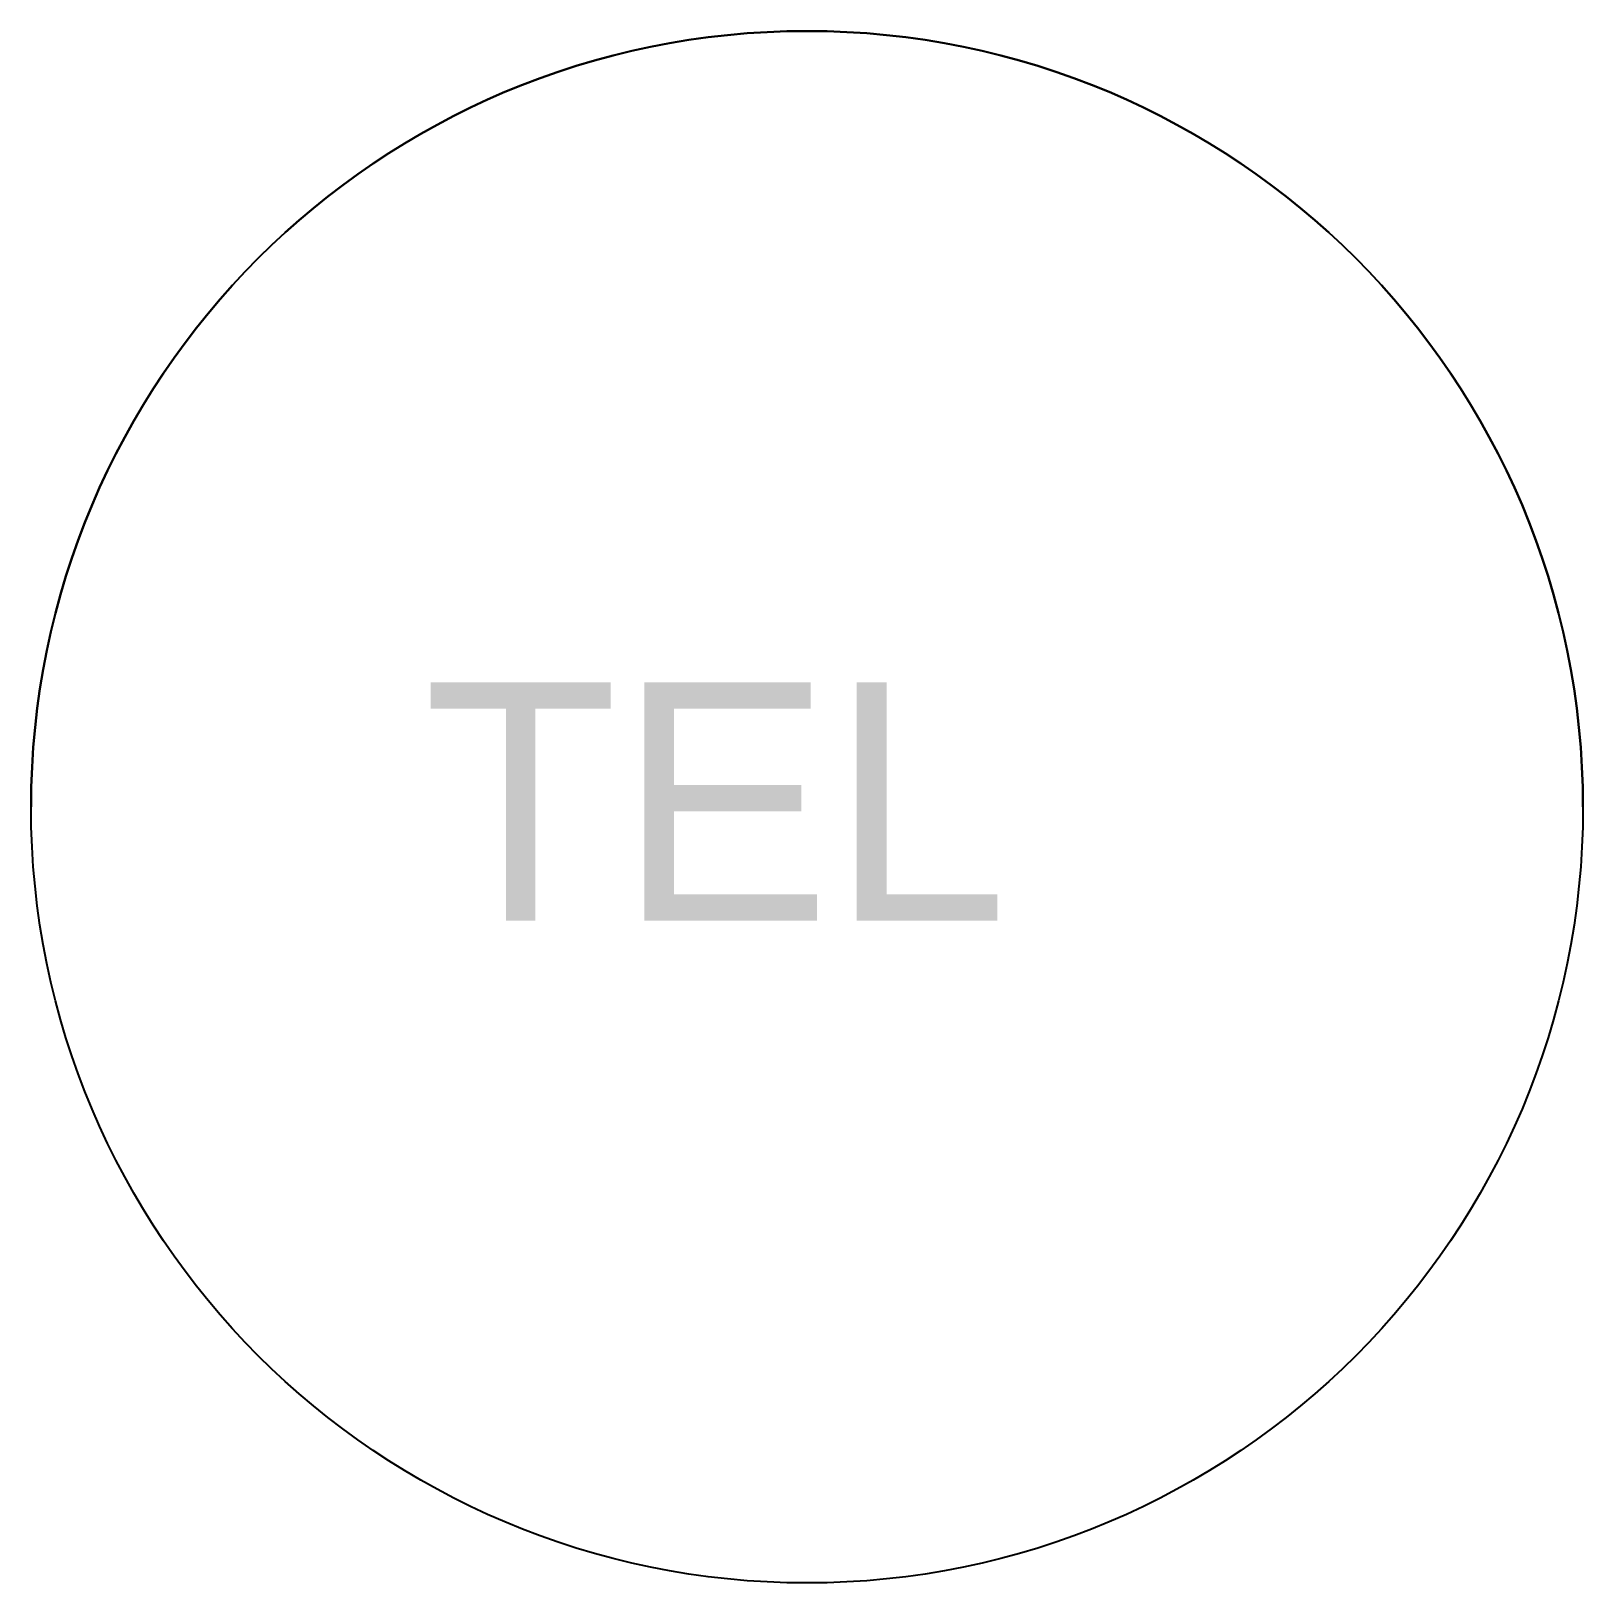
# Model space of a CAD drawing. Header units: feet. Extents: x -1.27 to 1.34, y -1.41 to 1.19.
import ezdxf

# ---------------------------------------------------------------- set-up
doc = ezdxf.new("R2010")
doc.units = ezdxf.units.FT
doc.header["$MEASUREMENT"] = 0

msp = doc.modelspace()

# ---------------------------------------------------------------- linework, layer by layer
msp.add_circle((0.0359, -0.1117), 1.3025)
msp.add_arc((0.0359, -0.1117), 1.3025, 0, 180)

# ---------------------------------------------------------------- texts
at = {"insert": (-0.6079, 0.0976), "char_height": 0.4, "width": 1.028372, "attachment_point": 1}
msp.add_mtext('TEL', dxfattribs=at)

doc.saveas('drawing.dxf')
